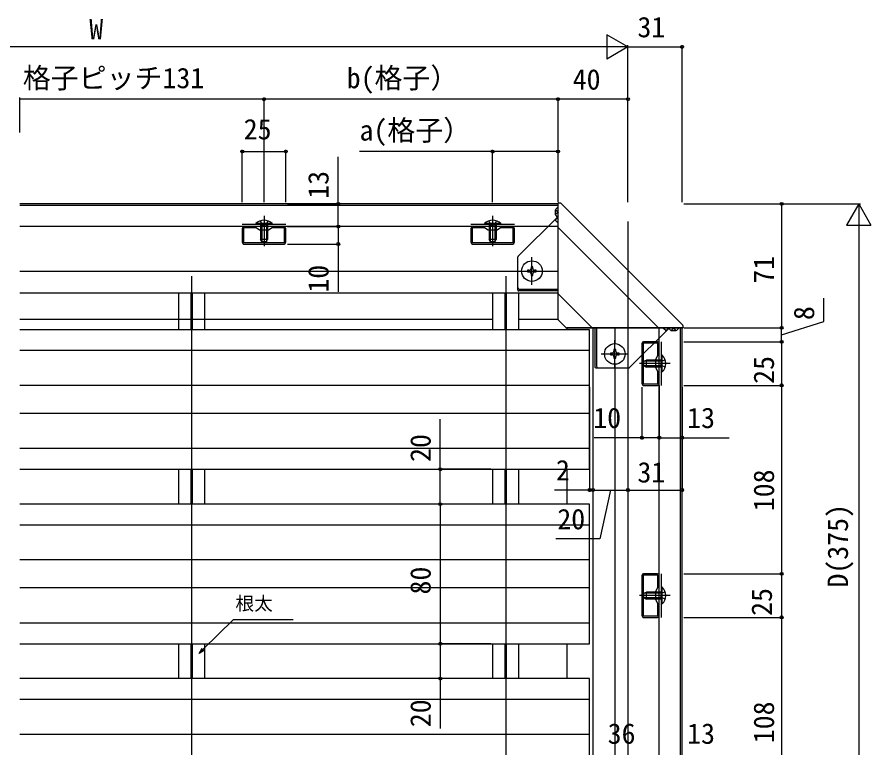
# Model space of a CAD drawing. Units: millimetres, scale not verified. Extents: x -980 to 980, y -1458 to 1451.
# Drawn here: x -258.1 to 231.1, y -1105.7 to -686.8 of the extents above; entities that cross this region are included whole.
import ezdxf
from ezdxf.enums import TextEntityAlignment as Align

# ---------------------------------------------------------------- set-up
doc = ezdxf.new("R2010")
doc.units = ezdxf.units.MM
doc.header["$LTSCALE"] = 8
for name, color, linetype in [('0-3_YKK_11', 7, 'Continuous'), ('0-5_YKK_12', 2, 'Continuous'), ('0-6_YKK_13', 4, 'Continuous'), ('0-8_YKK_D', 6, 'Continuous')]:
    doc.layers.add(name, color=color, linetype=linetype)
doc.styles.add('ＭＳ ゴシック', font='')
doc.styles.get('ＭＳ ゴシック').set_extended_font_data('MS Gothic')

msp = doc.modelspace()

# ---------------------------------------------------------------- linework, layer by layer
at = {"layer": '0-3_YKK_11'}
for p, q in [((-105.111, -806.866), (-128.111, -806.866)), ((25.889, -806.866), (2.889, -806.866)), ((-129.111, -807.866), (-129.111, -815.866)), ((1.889, -807.866), (1.889, -815.866)), ((-128.111, -816.866), (-105.111, -816.866)), ((2.889, -816.866), (25.889, -816.866)), ((99.889, -873.866), (99.889, -896.866)), ((108.889, -872.866), (100.889, -872.866)), ((109.889, -896.866), (109.889, -873.866)), ((99.889, -1006.866), (99.889, -1029.866)), ((108.889, -1005.866), (100.889, -1005.866)), ((109.889, -1029.866), (109.889, -1006.866))]:
    msp.add_line(p, q, dxfattribs=at)
for points in [[(-128.311, -816.066), (-104.911, -816.066), (-104.911, -812.866), (-104.911, -807.666), (-112.033, -807.666), (-114.111, -808.866), (-119.111, -808.866), (-121.19, -807.666), (-128.311, -807.666)], [(2.689, -816.066), (26.089, -816.066), (26.089, -812.866), (26.089, -807.666), (18.967, -807.666), (16.889, -808.866), (11.889, -808.866), (9.81, -807.666), (2.689, -807.666)], [(100.689, -873.666), (100.689, -897.066), (103.889, -897.066), (109.089, -897.066), (109.089, -889.945), (107.889, -887.866), (107.889, -882.866), (109.089, -880.788), (109.089, -873.666)], [(100.689, -1006.666), (100.689, -1030.066), (103.889, -1030.066), (109.089, -1030.066), (109.089, -1022.945), (107.889, -1020.866), (107.889, -1015.866), (109.089, -1013.788), (109.089, -1006.666)]]:
    msp.add_lwpolyline(points, close=True, dxfattribs=at)
for points in [[(-104.111, -815.866), (-104.111, -812.866), (-104.111, -807.866)], [(26.889, -815.866), (26.889, -812.866), (26.889, -807.866)], [(100.889, -897.866), (103.889, -897.866), (108.889, -897.866)], [(100.889, -1030.866), (103.889, -1030.866), (108.889, -1030.866)]]:
    msp.add_lwpolyline(points, dxfattribs=at)
for centre, start, end in [((-128.111, -807.866), 90.00001, 179.99999), ((-105.111, -807.866), 0.00001, 89.99999), ((2.889, -807.866), 90.00001, 179.99999), ((25.889, -807.866), 0.00001, 89.99999), ((-128.111, -815.866), 180.00001, 269.99999), ((-105.111, -815.866), 270.00001, 359.99999), ((2.889, -815.866), 180.00001, 269.99999), ((25.889, -815.866), 270.00001, 359.99999), ((100.889, -873.866), 90.00001, 179.99999), ((108.889, -873.866), 0.00001, 89.99999), ((100.889, -896.866), 180.00001, 269.99999), ((108.889, -896.866), 270.00001, 359.99999), ((100.889, -1006.866), 90.00001, 179.99999), ((108.889, -1006.866), 0.00001, 89.99999), ((100.889, -1029.866), 180.00001, 269.99999), ((108.889, -1029.866), 270.00001, 359.99999)]:
    msp.add_arc(centre, 1, start, end, dxfattribs=at)
at = {"layer": '0-5_YKK_12'}
for p, q in [((51.889, -793.866), (-256.611, -793.866)), ((51.889, -794.766), (-256.611, -794.766)), ((51.889, -859.866), (51.889, -793.866)), ((51.889, -806.866), (-256.611, -806.866)), ((-104.111, -805.666), (-129.111, -805.666)), ((26.889, -805.666), (1.889, -805.666)), ((91.889, -803.866), (91.889, -1242.866)), ((-256.611, -832.366), (30.989, -832.366)), ((-158.111, -835.202), (-158.111, -1174.461)), ((21.889, -835.202), (21.889, -1174.461)), ((42.789, -832.366), (51.889, -832.366)), ((-256.611, -844.866), (51.889, -844.866)), ((-158.611, -845.066), (-158.611, -865.966)), ((-157.611, -865.966), (-157.611, -845.066)), ((21.389, -845.066), (21.389, -865.966)), ((22.389, -865.966), (22.389, -845.066)), ((-256.611, -859.866), (14.389, -859.866)), ((29.389, -859.866), (51.889, -859.866)), ((71.889, -864.866), (71.889, -1168.866)), ((84.389, -864.866), (84.389, -873.966)), ((109.889, -1168.866), (109.889, -864.866)), ((121.989, -1168.866), (121.989, -864.866)), ((111.089, -897.866), (111.089, -872.866)), ((69.889, -877.966), (-256.611, -877.966)), ((84.389, -885.766), (84.389, -1138.866)), ((69.889, -897.966), (-256.611, -897.966)), ((69.889, -913.966), (-256.611, -913.966)), ((-256.611, -933.966), (69.889, -933.966)), ((-165.611, -945.966), (-165.611, -965.966)), ((-158.611, -945.966), (-158.611, -965.966)), ((-157.611, -965.966), (-157.611, -945.966)), ((-150.611, -965.966), (-150.611, -945.966)), ((14.389, -945.966), (14.389, -965.966)), ((21.389, -945.966), (21.389, -965.966)), ((22.389, -965.966), (22.389, -945.966)), ((29.389, -965.966), (29.389, -945.966)), ((56.889, -945.966), (56.889, -965.966)), ((69.889, -977.966), (-256.611, -977.966)), ((69.889, -997.966), (-256.611, -997.966)), ((111.089, -1030.866), (111.089, -1005.866)), ((69.889, -1013.966), (-256.611, -1013.966)), ((-256.611, -1033.966), (69.889, -1033.966)), ((-165.611, -1045.966), (-165.611, -1065.966)), ((-158.611, -1045.966), (-158.611, -1065.966)), ((-157.611, -1065.966), (-157.611, -1045.966)), ((-150.611, -1065.966), (-150.611, -1045.966)), ((14.389, -1045.966), (14.389, -1065.966)), ((21.389, -1045.966), (21.389, -1065.966)), ((22.389, -1065.966), (22.389, -1045.966)), ((29.389, -1065.966), (29.389, -1045.966)), ((56.889, -1045.966), (56.889, -1065.966)), ((69.889, -1077.966), (-256.611, -1077.966)), ((69.889, -1097.966), (-256.611, -1097.966))]:
    msp.add_line(p, q, dxfattribs=at)
for points in [[(-150.611, -865.966), (-150.611, -845.066), (-165.611, -845.066), (-165.611, -865.966)], [(29.389, -865.966), (29.389, -845.066), (14.389, -845.066), (14.389, -865.966)], [(-256.611, -945.966), (69.889, -945.966), (69.889, -865.966), (-256.611, -865.966)], [(71.889, -1168.866), (122.889, -1168.866), (122.889, -864.866), (56.889, -864.866), (56.889, -865.966)], [(-256.611, -1045.966), (69.889, -1045.966), (69.889, -965.966), (-256.611, -965.966)], [(-256.611, -1145.966), (69.889, -1145.966), (69.889, -1065.966), (-256.611, -1065.966)]]:
    msp.add_lwpolyline(points, dxfattribs=at)
at = {"layer": '0-6_YKK_13'}
for p, q in [((50.389, -800.173), (50.389, -797.173)), ((51.889, -795.466), (50.535, -796.82)), ((51.889, -860.159), (51.889, -793.366)), ((53.182, -793.366), (51.889, -793.366)), ((53.535, -793.513), (123.242, -863.22)), ((-116.611, -800.666), (-116.611, -818.166)), ((14.389, -800.666), (14.389, -818.166)), ((29.035, -823.867), (51.889, -801.014)), ((50.517, -797.508), (51.889, -799.031)), ((50.517, -800.508), (51.407, -801.496)), ((51.621, -798.734), (50.535, -799.82)), ((51.889, -801.413), (50.535, -802.767)), ((51.889, -798.466), (51.621, -798.734)), ((-111.861, -805.666), (-121.361, -805.666)), ((-111.861, -805.157), (-111.861, -805.666)), ((19.139, -805.666), (9.639, -805.666)), ((19.139, -805.157), (19.139, -805.666)), ((50.453, -803.384), (51.889, -804.978)), ((51.889, -807.366), (109.389, -864.866)), ((-114.611, -814.266), (-118.611, -814.266)), ((-117.911, -815.666), (-118.611, -814.266)), ((-115.311, -815.666), (-117.911, -815.666)), ((-115.311, -815.666), (-114.611, -814.266)), ((16.389, -814.266), (12.389, -814.266)), ((13.089, -815.666), (12.389, -814.266)), ((15.689, -815.666), (13.089, -815.666)), ((15.689, -815.666), (16.389, -814.266)), ((28.889, -843.266), (28.889, -824.221)), ((36.889, -840.266), (36.889, -824.466)), ((28.989, -832.366), (44.789, -832.366)), ((38.389, -832.866), (39.389, -832.866)), ((51.889, -843.766), (29.389, -843.766)), ((51.889, -842.866), (29.889, -842.866)), ((52.035, -845.513), (71.242, -864.72)), ((56.242, -864.72), (52.035, -860.513)), ((56.596, -864.866), (123.389, -864.866)), ((72.989, -864.866), (72.989, -887.366)), ((73.889, -864.866), (73.889, -886.866)), ((92.888, -887.72), (115.741, -864.866)), ((113.371, -866.302), (111.777, -864.866)), ((115.342, -864.866), (113.988, -866.22)), ((116.247, -866.238), (115.259, -865.348)), ((118.021, -865.134), (116.935, -866.22)), ((119.247, -866.238), (117.724, -864.866)), ((118.289, -864.866), (118.021, -865.134)), ((121.289, -864.866), (119.935, -866.22)), ((123.389, -863.573), (123.389, -864.866)), ((116.582, -866.366), (119.582, -866.366)), ((84.389, -887.766), (84.389, -871.966)), ((76.489, -879.866), (92.289, -879.866)), ((85.889, -880.366), (86.889, -880.366)), ((111.089, -890.116), (111.089, -880.616)), ((116.089, -885.366), (98.589, -885.366)), ((101.089, -884.066), (102.489, -883.366)), ((101.089, -886.666), (101.089, -884.066)), ((102.489, -887.366), (102.489, -883.366)), ((73.489, -887.866), (92.534, -887.866)), ((101.089, -886.666), (102.489, -887.366)), ((111.598, -890.116), (111.089, -890.116)), ((101.089, -1017.066), (102.489, -1016.366)), ((101.089, -1019.666), (101.089, -1017.066)), ((102.489, -1020.366), (102.489, -1016.366)), ((111.089, -1023.116), (111.089, -1013.616)), ((116.089, -1018.366), (98.589, -1018.366)), ((101.089, -1019.666), (102.489, -1020.366)), ((111.598, -1023.116), (111.089, -1023.116))]:
    msp.add_line(p, q, dxfattribs=at)
for points in [[(-111.861, -805.157), (-121.361, -805.157), (-121.361, -805.666)], [(-118.761, -803.523), (-117.756, -805.583), (-116.611, -806.192)], [(-118.611, -805.666), (-118.611, -808.866), (-118.611, -814.266)], [(-117.957, -805.666), (-117.957, -808.866), (-117.957, -815.575)], [(-114.461, -803.523), (-115.466, -805.583), (-116.611, -806.192)], [(-115.266, -805.666), (-115.266, -808.866), (-115.266, -815.575)], [(-114.611, -805.666), (-114.611, -808.866), (-114.611, -814.266)], [(19.139, -805.157), (9.639, -805.157), (9.639, -805.666)], [(12.239, -803.523), (13.244, -805.583), (14.389, -806.192)], [(12.389, -805.666), (12.389, -808.866), (12.389, -814.266)], [(13.043, -805.666), (13.043, -808.866), (13.043, -815.575)], [(16.539, -803.523), (15.534, -805.583), (14.389, -806.192)], [(15.734, -805.666), (15.734, -808.866), (15.734, -815.575)], [(16.389, -805.666), (16.389, -808.866), (16.389, -814.266)], [(37.389, -830.866), (37.389, -829.866), (36.389, -829.866), (36.389, -830.866)], [(35.389, -831.866), (34.389, -831.866), (34.389, -832.866), (35.389, -832.866)], [(36.389, -833.866), (36.389, -834.866), (37.389, -834.866), (37.389, -833.866)], [(39.389, -832.866), (39.389, -831.866), (38.389, -831.866)], [(82.889, -879.366), (81.889, -879.366), (81.889, -880.366), (82.889, -880.366)], [(84.889, -878.366), (84.889, -877.366), (83.889, -877.366), (83.889, -878.366)], [(86.889, -880.366), (86.889, -879.366), (85.889, -879.366)], [(111.598, -890.116), (111.598, -880.616), (111.089, -880.616)], [(83.889, -881.366), (83.889, -882.366), (84.889, -882.366), (84.889, -881.366)], [(111.089, -884.021), (107.889, -884.021), (101.18, -884.021)], [(111.089, -883.366), (107.889, -883.366), (102.489, -883.366)], [(113.232, -883.216), (111.172, -884.221), (110.563, -885.366)], [(113.232, -887.516), (111.172, -886.511), (110.563, -885.366)], [(111.089, -886.712), (107.889, -886.712), (101.18, -886.712)], [(111.089, -887.366), (107.889, -887.366), (102.489, -887.366)], [(111.089, -1017.021), (107.889, -1017.021), (101.18, -1017.021)], [(111.089, -1016.366), (107.889, -1016.366), (102.489, -1016.366)], [(113.232, -1016.216), (111.172, -1017.221), (110.563, -1018.366)], [(111.598, -1023.116), (111.598, -1013.616), (111.089, -1013.616)], [(111.089, -1019.712), (107.889, -1019.712), (101.18, -1019.712)], [(111.089, -1020.366), (107.889, -1020.366), (102.489, -1020.366)], [(113.232, -1020.516), (111.172, -1019.511), (110.563, -1018.366)]]:
    msp.add_lwpolyline(points, dxfattribs=at)
for centre in [(36.889, -832.366), (84.389, -879.866)]:
    msp.add_circle(centre, 5.9, dxfattribs=at)
for centre, radius, start, end in [((50.889, -797.173), 0.5, 135, 222), ((53.182, -793.866), 0.5, 45, 90), ((50.889, -800.173), 0.5, 135, 222), ((-116.611, -809.828), 6.661, 44.51496, 135.48504), ((14.389, -809.828), 6.661, 44.51496, 135.48504), ((50.889, -803.12), 0.5, 135, 222), ((29.389, -824.221), 0.5, 135, 180), ((35.389, -830.866), 1, 270, 0), ((38.389, -830.866), 1, 180, 270), ((35.389, -833.866), 1, 0, 90), ((38.389, -833.866), 1, 90, 180), ((29.889, -841.866), 1, 180, 270), ((29.389, -843.266), 0.5, 180, 270), ((52.389, -845.159), 0.5, 180, 225), ((52.389, -860.159), 0.5, 180, 225), ((56.596, -864.366), 0.5, 225, 270), ((71.596, -864.366), 0.5, 225, 270), ((122.889, -863.573), 0.5, 0, 45), ((113.635, -865.866), 0.5, 228, 315), ((116.582, -865.866), 0.5, 228, 315), ((119.582, -865.866), 0.5, 228, 315), ((82.889, -878.366), 1, 270, 0), ((82.889, -881.366), 1, 0, 90), ((85.889, -878.366), 1, 180, 270), ((85.889, -881.366), 1, 90, 180), ((106.927, -885.366), 6.661, 314.51496, 45.48504), ((73.489, -887.366), 0.5, 180, 270), ((74.889, -886.866), 1, 180, 270), ((92.534, -887.366), 0.5, 270, 315), ((106.927, -1018.366), 6.661, 314.51496, 45.48504)]:
    msp.add_arc(centre, radius, start, end, dxfattribs=at)
at = {"layer": '0-8_YKK_D'}
for p, q in [((91.889, -703.866), (79.764, -696.866)), ((79.764, -696.866), (79.764, -710.866)), ((77.889, -703.866), (-494.111, -703.866)), ((91.889, -703.866), (67.64, -703.866)), ((91.889, -703.866), (79.764, -710.866)), ((91.889, -792.866), (91.889, -702.866)), ((91.889, -792.866), (91.889, -702.866)), ((91.889, -703.866), (122.889, -703.866)), ((122.889, -792.866), (122.889, -702.866)), ((-256.611, -752.866), (-256.611, -732.866)), ((-116.611, -733.866), (-256.611, -733.866)), ((-116.611, -792.866), (-116.611, -732.866)), ((-116.611, -792.866), (-116.611, -732.866)), ((51.889, -733.866), (-116.611, -733.866)), ((51.889, -792.866), (51.889, -732.866)), ((51.889, -792.866), (51.889, -732.866)), ((91.889, -733.866), (51.889, -733.866)), ((91.889, -792.866), (91.889, -732.866)), ((-129.111, -792.866), (-129.111, -762.866)), ((-104.111, -792.866), (-104.111, -762.866)), ((14.389, -792.866), (14.389, -762.866)), ((51.889, -792.866), (51.889, -762.866)), ((-129.111, -763.866), (-104.111, -763.866)), ((-103.111, -793.866), (-73.111, -793.866)), ((123.889, -793.866), (180.925, -793.866)), ((123.889, -793.866), (225.138, -793.866)), ((179.925, -793.866), (179.925, -864.866)), ((224.138, -793.866), (217.138, -805.991)), ((224.138, -793.866), (231.138, -805.991)), ((224.138, -793.866), (224.138, -818.115)), ((-103.111, -806.866), (-73.111, -806.866)), ((-103.111, -806.866), (-73.111, -806.866)), ((217.138, -805.991), (231.138, -805.991)), ((224.138, -807.866), (224.138, -1154.866)), ((-103.111, -816.866), (-73.111, -816.866)), ((123.889, -864.866), (180.925, -864.866)), ((123.889, -864.866), (180.925, -864.866)), ((179.925, -872.866), (179.925, -864.866)), ((123.889, -872.866), (180.925, -872.866)), ((123.889, -872.866), (180.925, -872.866)), ((179.925, -872.866), (179.925, -897.866)), ((69.889, -898.966), (69.889, -958.866)), ((71.889, -898.964), (71.889, -958.866)), ((71.889, -898.964), (71.889, -958.866)), ((91.889, -898.866), (91.889, -958.866)), ((91.889, -898.938), (91.889, -958.866)), ((99.889, -898.927), (99.889, -928.866)), ((109.889, -897.866), (109.889, -928.866)), ((109.889, -898.914), (109.889, -928.866)), ((122.889, -898.866), (122.889, -958.866)), ((122.889, -899.866), (122.889, -928.866)), ((123.889, -897.866), (180.925, -897.866)), ((123.889, -897.866), (180.925, -897.866)), ((179.925, -897.866), (179.925, -1005.866)), ((13.389, -945.966), (-16.611, -945.966)), ((69.889, -957.866), (49.816, -957.866)), ((71.889, -957.866), (69.889, -957.866)), ((71.889, -957.866), (75.289, -957.866)), ((71.889, -957.866), (91.889, -957.866)), ((91.889, -957.866), (122.889, -957.866)), ((13.389, -965.966), (-16.611, -965.966)), ((13.389, -965.966), (-16.611, -965.966)), ((-15.611, -965.966), (-15.611, -1045.966)), ((123.889, -1005.866), (180.925, -1005.866)), ((123.889, -1005.866), (180.925, -1005.866)), ((179.925, -1005.866), (179.925, -1030.866)), ((123.889, -1030.866), (180.925, -1030.866)), ((123.889, -1030.866), (180.925, -1030.866)), ((179.925, -1030.866), (179.925, -1138.866)), ((13.389, -1045.966), (-16.611, -1045.966)), ((13.389, -1045.966), (-16.611, -1045.966)), ((13.389, -1065.966), (-16.611, -1065.966))]:
    msp.add_line(p, q, dxfattribs=at)
for points in [[(-74.111, -806.866), (-74.111, -793.866), (-74.111, -766.83)], [(51.889, -763.866), (14.389, -763.866), (-61.884, -763.866)], [(-74.111, -806.866), (-74.111, -816.866), (-74.111, -844.266)], [(179.925, -868.866), (204.138, -861.36), (204.138, -847.906)], [(-15.611, -965.966), (-15.611, -945.966), (-15.611, -917.294)], [(109.889, -927.866), (99.889, -927.866), (72.489, -927.866)], [(109.889, -927.866), (122.889, -927.866), (149.925, -927.866)], [(81.889, -957.866), (75.897, -985.897), (50.624, -985.897)], [(-153.851, -1051.496), (-151.433, -1049.106), (-134.178, -1032.044), (-99.988, -1032.044)], [(-15.611, -1045.966), (-15.611, -1065.966), (-15.611, -1094.639)], [(-150.792, -1049.754), (-153.851, -1051.496), (-152.074, -1048.458)]]:
    msp.add_lwpolyline(points, dxfattribs=at)
for centre in [(122.889, -703.866), (-116.611, -733.866), (-116.611, -733.866), (51.889, -733.866), (51.889, -733.866), (91.889, -733.866), (-129.111, -763.866), (-104.111, -763.866), (14.389, -763.866), (51.889, -763.866), (-74.111, -793.866), (179.925, -793.866), (-74.111, -806.866), (-74.111, -806.866), (-74.111, -816.866), (179.925, -864.866), (179.925, -864.866), (179.925, -872.866), (179.925, -872.866), (179.925, -897.866), (179.925, -897.866), (99.889, -927.866), (109.889, -927.866), (109.889, -927.866), (122.889, -927.866), (-15.611, -945.966), (69.889, -957.866), (71.889, -957.866), (71.889, -957.866), (91.889, -957.866), (91.889, -957.866), (122.889, -957.866), (-15.611, -965.966), (-15.611, -965.966), (179.925, -1005.866), (179.925, -1005.866), (179.925, -1030.866), (179.925, -1030.866), (-15.611, -1045.966), (-15.611, -1045.966), (-15.611, -1065.966)]:
    msp.add_circle(centre, 0.85, dxfattribs=at)

# ---------------------------------------------------------------- texts
at = {"layer": '0-8_YKK_D', "style": 'ＭＳ ゴシック'}
for s, height, p in [('W', 11.73, (-216.748, -703.066)), ('31', 11.73, (97.343, -701.866)), ('格子ピッチ131', 11.73, (-254.793, -731.066)), ('b(格子）', 11.73, (-69.225, -731.066)), ('40', 11.73, (60.252, -731.866)), ('25', 11.73, (-128.248, -760.408)), ('a(格子）', 11.73, (-61.902, -761.066)), ('10', 11.73, (72.034, -925.866)), ('13', 11.73, (125.834, -925.866)), ('2', 11.73, (50.634, -955.866)), ('31', 11.73, (97.343, -957.066)), ('20', 11.73, (51.442, -983.897)), ('根太', 7.845, (-132.963, -1029.187)), ('36', 11.73, (80.298, -1106.866)), ('13', 11.73, (125.834, -1106.866))]:
    msp.add_text(s, height=height, dxfattribs=at).set_placement(p, align=Align.BOTTOM_LEFT)
for s, p in [('13', (-76.111, -790.921)), ('71', (179.125, -839.594)), ('10', (-76.111, -844.721)), ('8', (202.138, -860.451)), ('25', (179.125, -897.003)), ('20', (-17.611, -941.748)), ('108', (179.125, -970.003)), ('D(375)', (221.52, -1013.775)), ('80', (-17.611, -1017.739)), ('25', (177.925, -1030.003)), ('20', (-17.611, -1093.821)), ('108', (179.125, -1103.003))]:
    msp.add_text(s, height=11.73, rotation=90, dxfattribs=at).set_placement(p, align=Align.BOTTOM_LEFT)

doc.saveas('drawing.dxf')
